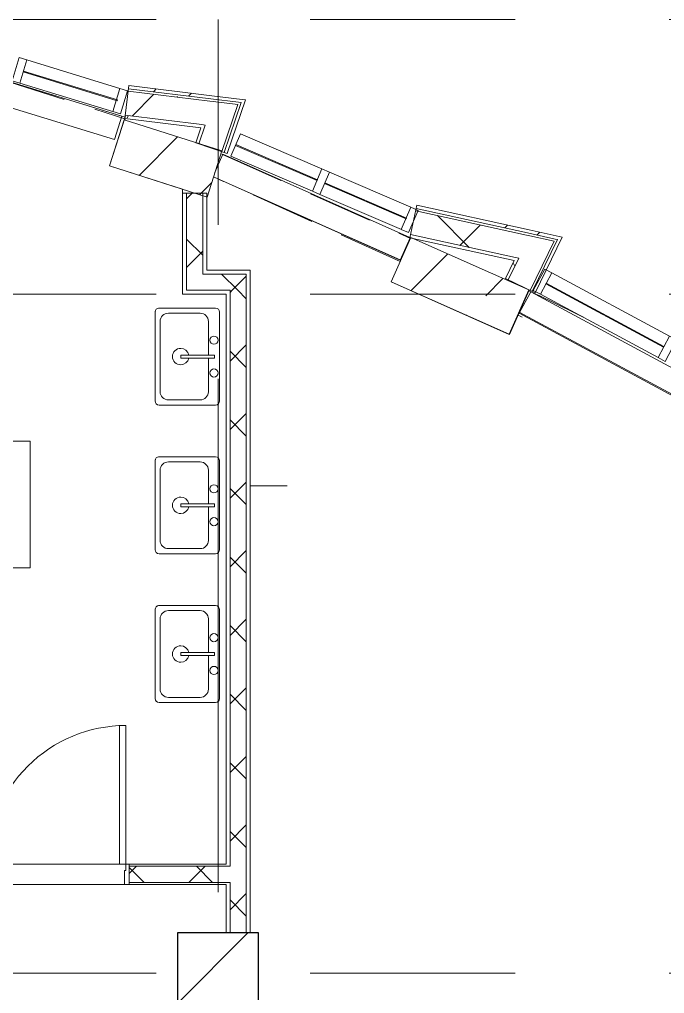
# Model space of a CAD drawing. Header units: millimetres. Extents: x 48966 to 294585, y -43515 to 30344.
# Drawn here: x 229747 to 233742, y 19392 to 25417 of the extents above; entities that cross this region are included whole.
import ezdxf

# ---------------------------------------------------------------- set-up
doc = ezdxf.new("R2010")
doc.units = ezdxf.units.MM
doc.linetypes.add('IMPORT-01 Штриховая _2 мм_', pattern=[600, 400, -200])
doc.linetypes.add('Осевые', pattern=[6350, 1270, -952.5, 3175, -952.5])
for name, color, linetype, lineweight in [('_Разделитель помещений_', 7, 'IMPORT-01 Штриховая _2 мм_', 9), ('Двери', 7, 'Continuous', 9), ('Импосты витража', 7, 'Continuous', 9), ('Импосты витража-1', 7, 'Continuous', 18), ('Каркас_Импост', 7, 'Continuous', 9), ('Колонны', 7, 'Continuous', 9), ('Колонны-1', 7, 'Continuous', 25), ('Марки помещений', 7, 'Continuous', 9), ('Обобщенные модели', 7, 'Continuous', 9), ('Обобщенные модели-1', 7, 'Continuous', 18), ('Общие ребра', 7, 'Continuous', 9), ('Оси-2', 7, 'Осевые', 9), ('Панель', 7, 'Continuous', 9), ('Перекрытия', 7, 'Continuous', 9), ('Сантехнические приборы', 7, 'Continuous', 9), ('Стены', 7, 'Continuous', 9), ('Стены-1', 7, 'Continuous', 18), ('Штриховка разреза-1', 7, 'Continuous', 9)]:
    doc.layers.add(name, color=color, linetype=linetype, lineweight=lineweight)
pattern_1 = [(45, (108045.05, 0), (-502.8943, 502.8943), []), (45, (108045.05, 762), (-502.8943, 502.8943), [])]
pattern_2 = [(0, (108045.05, 0), (812.8, 203.2), [67.056, -542.544, 67.056, -542.544, -3251.2]), (0, (108045.05, 0), (812.8, 203.2), [-1219.2, 67.056, -1152.144, 67.056, -542.544, -1422.4]), (0, (108045.05, 0), (812.8, 203.2), [-3048, 67.056, -339.344, 67.056, -948.944]), (120, (108349.85, 101.6), (-582.37636, 602.30545), [67.056, -542.544, 67.056, -542.544, -3251.2]), (120, (108349.85, 101.6), (-582.37636, 602.30545), [-1219.2, 67.056, -1152.144, 67.056, -542.544, -1422.4]), (120, (108349.85, 101.6), (-582.37636, 602.30545), [-3048, 67.056, -339.344, 67.056, -948.944]), (240, (108451.45, 508), (-230.42364, -805.50545), [67.056, -542.544, 67.056, -542.544, -3251.2]), (240, (108451.45, 508), (-230.42364, -805.50545), [-1219.2, 67.056, -1152.144, 67.056, -542.544, -1422.4]), (240, (108451.45, 508), (-230.42364, -805.50545), [-3048, 67.056, -339.344, 67.056, -948.944])]
pattern_3 = [(45, (108045, 0), (-707.107, 707.107), []), (135, (108045, 0), (-707.107, -707.107), [])]
pattern_4 = [(45, (0, 0), (-493.914, 493.914), []), (45, (493.9, 0), (-493.914, 493.914), [873.125, -174.625, 6.706, -167.919])]
pattern_5 = [(45, (108045.05, 0), (-212.132, 212.132), []), (135, (108045.05, 0), (-212.132, -212.132), [])]

# ---------------------------------------------------------------- blocks, each defined once
blk = doc.blocks.new('Обобщенные модели 15 - Обобщенные модели 15-1171062-План 4-го этажа на отм_ _6_600')
at = {"layer": 'Обобщенные модели'}
h = blk.add_hatch(dxfattribs=at)
h.set_pattern_fill('FP_10', color=256, style=0, pattern_type=2)
h.set_pattern_definition([(45, (-11.5, -84.36), (-493.914, 493.914), []), (45, (482.4, -84.36), (-493.914, 493.914), [873.125, -174.625, 6.706, -167.919])])
h.paths.add_polyline_path([(122852.2, 24234.2), (122943.3, 24520), (122339.1, 24712.5), (122248, 24426.7)], flags=0)
at = {"layer": 'Обобщенные модели-1'}
for p, q in [((122339.1, 24712.5), (122248, 24426.7)), ((122943.3, 24520), (122339.1, 24712.5)), ((122852.2, 24234.2), (122943.3, 24520)), ((122248, 24426.7), (122852.2, 24234.2))]:
    blk.add_line(p, q, dxfattribs=at)
blk = doc.blocks.new('Обобщенные модели 16 - Обобщенные модели 16-1173746-План 4-го этажа на отм_ _6_600')
at = {"layer": 'Обобщенные модели'}
h = blk.add_hatch(dxfattribs=at)
h.set_pattern_fill('FP_7', color=256, style=0, pattern_type=2)
h.set_pattern_definition(pattern_4)
h.paths.add_polyline_path([(124734.5, 23469.9), (124856.5, 23744), (124125.7, 24069.4), (124003.7, 23795.3)], flags=0)
at = {"layer": 'Обобщенные модели-1'}
for p, q in [((124125.7, 24069.4), (124003.7, 23795.3)), ((124856.5, 23744), (124125.7, 24069.4)), ((124003.7, 23795.3), (124734.5, 23469.9)), ((124734.5, 23469.9), (124856.5, 23744))]:
    blk.add_line(p, q, dxfattribs=at)
blk = doc.blocks.new('Прямоугольный импост - Прямоугольный черный-8339177-План 4-го этажа на отм_ _6_600')
at = {"layer": 'Импосты витража-1'}
for p, q in [((-25, 75), (25, 75)), ((-25, -75), (-25, 75)), ((25, 75), (25, -75)), ((25, -75), (-25, -75))]:
    blk.add_line(p, q, dxfattribs=at)
blk = doc.blocks.new('Прямоугольный импост - Прямоугольный черный-8339306-План 4-го этажа на отм_ _6_600')
at = {"layer": 'Импосты витража'}
for p, q in [((131328.3, 18662.6), (131450.3, 18750)), ((131450.3, 18750), (131932, 18077.8)), ((131810, 17990.4), (131328.3, 18662.6)), ((131932, 18077.8), (131810, 17990.4))]:
    blk.add_line(p, q, dxfattribs=at)
blk = doc.blocks.new('Прямоугольный импост - Прямоугольный черный-8339212-План 4-го этажа на отм_ _6_600')
at = {"layer": 'Импосты витража-1'}
for p, q in [((0, 75), (-50, 75)), ((-50, 75), (-50, -75)), ((0, -75), (0, 75)), ((-50, -75), (0, -75))]:
    blk.add_line(p, q, dxfattribs=at)
blk = doc.blocks.new('Прямоугольный импост - Прямоугольный черный-8339343-План 4-го этажа на отм_ _6_600')
at = {"layer": 'Импосты витража-1'}
for p, q in [((-50, 75), (0, 75)), ((-50, -75), (-50, 75)), ((0, 75), (0, -75)), ((0, -75), (-50, -75))]:
    blk.add_line(p, q, dxfattribs=at)
blk = doc.blocks.new('Прямоугольный импост - Прямоугольный черный-8339331-План 4-го этажа на отм_ _6_600')
at = {"layer": 'Импосты витража'}
for p, q in [((123010.9, 24571.9), (123070.1, 24709.7)), ((123070.1, 24709.7), (123575.4, 24492.5)), ((123516.2, 24354.7), (123010.9, 24571.9)), ((123575.4, 24492.5), (123516.2, 24354.7))]:
    blk.add_line(p, q, dxfattribs=at)
blk = doc.blocks.new('Прямоугольный импост - Прямоугольный черный-V25-План 4-го этажа на отм_ _6_600')
at = {"layer": 'Импосты витража'}
for p, q in [((123562.1, 24335), (123621.3, 24472.8)), ((123621.3, 24472.8), (124126.6, 24255.6)), ((124067.4, 24117.7), (123562.1, 24335))]:
    blk.add_line(p, q, dxfattribs=at)
blk = doc.blocks.new('Прямоугольный импост - Прямоугольный черный-8339393-План 4-го этажа на отм_ _6_600')
at = {"layer": 'Импосты витража-1'}
for p, q in [((-50, 75), (0, 75)), ((-50, -75), (-50, 75)), ((0, 75), (0, -75)), ((0, -75), (-50, -75))]:
    blk.add_line(p, q, dxfattribs=at)
blk = doc.blocks.new('Прямоугольный импост - Прямоугольный черный-8339320-План 4-го этажа на отм_ _6_600')
at = {"layer": 'Импосты витража-1'}
for p, q in [((-25, 75), (25, 75)), ((-25, -75), (-25, 75)), ((25, 75), (25, -75)), ((25, -75), (-25, -75))]:
    blk.add_line(p, q, dxfattribs=at)
blk = doc.blocks.new('Прямоугольный импост - Прямоугольный черный-V49-План 4-го этажа на отм_ _6_600')
at = {"layer": 'Импосты витража'}
for p, q in [((121704.1, 25023.2), (121748, 25166.6)), ((121748, 25166.6), (122329.4, 24988.9)), ((122285.6, 24845.4), (121704.1, 25023.2))]:
    blk.add_line(p, q, dxfattribs=at)
blk = doc.blocks.new('Колонна 100 - Колонна 40-55-4749879-План 4-го этажа на отм_ _6_600')
at = {"layer": 'Колонны'}
h = blk.add_hatch(dxfattribs=at)
h.set_pattern_fill('FP_7', color=256, style=0, pattern_type=2)
h.set_pattern_definition(pattern_4)
h.paths.add_polyline_path([(122681.6, 19267.1), (123181.6, 19267.1), (123181.6, 19767.1), (122681.6, 19767.1), (122681.6, 19566.5)], flags=0)
at = {"layer": 'Колонны-1'}
for p, q in [((123181.6, 19767.1), (122681.6, 19767.1)), ((122681.6, 19767.1), (122681.6, 19267.1)), ((123181.6, 19267.1), (123181.6, 19767.1)), ((122681.6, 19267.1), (123181.6, 19267.1))]:
    blk.add_line(p, q, dxfattribs=at)
blk = doc.blocks.new('Дверь - Однопольная - ДВ11__21х9-6240769-План 4-го этажа на отм_ _6_600')
at = {"layer": 'Двери'}
for p, q in [((-429, -62.5), (-389, -62.5)), ((-429, -920.5), (-429, -62.5)), ((-389, -62.5), (-389, -920.5)), ((-389, -920.5), (-429, -920.5))]:
    blk.add_line(p, q, dxfattribs=at)
blk.add_arc((-429, -62.5), 858, 270, 0, dxfattribs=at)
at = {"layer": 'Каркас_Импост'}
for p, q in [((-450, 62.5), (-420, 62.5)), ((-450, -62.5), (-450, 62.5)), ((-420, 62.5), (-420, -22.5)), ((420, 62.5), (450, 62.5)), ((420, -22.5), (420, 62.5)), ((450, 62.5), (450, -62.5)), ((-430, -22.5), (-430, -62.5)), ((-420, -22.5), (-430, -22.5)), ((430, -22.5), (420, -22.5)), ((430, -62.5), (430, -22.5)), ((-430, -62.5), (-450, -62.5)), ((450, -62.5), (430, -62.5))]:
    blk.add_line(p, q, dxfattribs=at)
at = {"layer": 'Панель'}
for p, q in [((-389, -62.5), (-429, -62.5)), ((-429, -62.5), (-429, -920.5)), ((-389, -920.5), (-389, -62.5)), ((-429, -920.5), (-389, -920.5))]:
    blk.add_line(p, q, dxfattribs=at)
blk = doc.blocks.new('Раковина-Одиночная-2D - 600 x 400 мм-5036550-План 4-го этажа на отм_ _6_600')
at = {"layer": 'Сантехнические приборы'}
for p, q in [((31.7, 489.6), (31.7, 140.4)), ((31.7, 489.6), (31.7, 140.4)), ((606.3, 515), (57.1, 515)), ((606.3, 515), (57.1, 515)), ((549.1, 483.3), (114.2, 483.3)), ((631.7, 140.4), (631.7, 489.6)), ((631.7, 140.4), (631.7, 489.6)), ((63.4, 432.5), (63.4, 235.7)), ((599.9, 235.7), (599.9, 432.5)), ((341.2, 356.3), (322.2, 356.3)), ((322.2, 356.3), (322.2, 146.8)), ((341.2, 146.8), (341.2, 356.3)), ((114.2, 184.9), (322.2, 184.9)), ((341.2, 184.9), (549.1, 184.9)), ((322.2, 146.8), (341.2, 146.8)), ((57.1, 115), (606.3, 115)), ((57.1, 115), (606.3, 115)), ((131.8, 75), (691.8, 75))]:
    blk.add_line(p, q, dxfattribs=at)
for centre, radius, start, end in [((57.1, 489.6), 25.4, 90, 180), ((57.1, 489.6), 25.4, 90, 180), ((114.2, 432.5), 50.8, 90, 180), ((549.1, 432.5), 50.8, 360, 90), ((606.3, 489.6), 25.4, 0, 90), ((606.3, 489.6), 25.4, 360, 90), ((331.7, 356.3), 50.8, 360, 180), ((331.7, 356.3), 50.8, 180, 259.19308), ((331.7, 356.3), 50.8, 280.80692, 0), ((114.2, 235.7), 50.8, 180, 270), ((549.1, 235.7), 50.8, 270, 0), ((57.1, 140.4), 25.4, 180, 270), ((57.1, 140.4), 25.4, 180, 270), ((230.1, 150), 25.4, 360, 180), ((230.1, 150), 25.4, 180, 360), ((433.3, 150), 25.4, 360, 180), ((433.3, 150), 25.4, 180, 360), ((606.3, 140.4), 25.4, 270, 360), ((606.3, 140.4), 25.4, 270, 0)]:
    blk.add_arc(centre, radius, start, end, dxfattribs=at)
blk = doc.blocks.new('Марка помещения_Р - Марка помещения-4575829-План 4-го этажа на отм_ _6_600')
at = {"layer": 'Марки помещений'}
for p, q in [((-4.79375, -1.95625), (-4.79375, 1.95625)), ((4.79375, 1.95625), (-4.79375, 1.95625)), ((4.79375, -1.95625), (4.79375, 1.95625)), ((4.79375, -1.95625), (-4.79375, -1.95625))]:
    blk.add_line(p, q, dxfattribs=at)

msp = doc.modelspace()

# ---------------------------------------------------------------- hatches: boundary and pattern name
at = {"layer": 'Штриховка разреза-1'}
h = msp.add_hatch(dxfattribs=at)
h.set_pattern_fill('FP_2', color=256, style=0, pattern_type=2)
h.set_pattern_definition(pattern_1)
h.paths.add_polyline_path([(231119.1, 24903.4), (231125.7, 24922.7), (230425, 25008.7), (230422.6, 24988.9), (231110.2, 24904.5)], flags=0)
h = msp.add_hatch(dxfattribs=at)
h.set_pattern_fill('FP_3', color=256, style=0, pattern_type=2)
h.set_pattern_definition(pattern_3)
h.paths.add_polyline_path([(230897.4, 24764.3), (230946.9, 24909.4), (230420.8, 24974), (230402.5, 24825.1), (230877.2, 24766.8)], flags=0)
h = msp.add_hatch(dxfattribs=at)
h.set_pattern_fill('FP_1', color=256, style=0, pattern_type=2)
h.set_pattern_definition(pattern_2)
h.paths.add_polyline_path([(231099, 24890.7), (231103.9, 24905.2), (230422.6, 24988.9), (230420.8, 24974), (230946.9, 24909.4)], flags=0)
h = msp.add_hatch(dxfattribs=at)
h.set_pattern_fill('FP_1', color=256, style=0, pattern_type=2)
h.set_pattern_definition(pattern_2)
h.paths.add_polyline_path([(230870.6, 24747.5), (230877.2, 24766.8), (230402.5, 24825.1), (230400.1, 24805.3)], flags=0)
h = msp.add_hatch(dxfattribs=at)
h.set_pattern_fill('FP_5', color=256, style=0, pattern_type=2)
h.set_pattern_definition(pattern_5)
h.paths.add_polyline_path([(230781.7, 23842.1), (230881.7, 23842.1), (230881.7, 24343.1), (230781.7, 24343.1), (230781.7, 23867.1)], flags=0)
h = msp.add_hatch(dxfattribs=at)
h.set_pattern_fill('FP_3', color=256, style=0, pattern_type=2)
h.set_pattern_definition(pattern_3)
h.paths.add_polyline_path([(232839, 23939.7), (232906.6, 24078.4), (232201.2, 24233.4), (232169, 24086.9), (232818.9, 23944.1)], flags=0)
h = msp.add_hatch(dxfattribs=at)
h.set_pattern_fill('FP_2', color=256, style=0, pattern_type=2)
h.set_pattern_definition(pattern_1)
h.paths.add_polyline_path([(233079.2, 24055.9), (233088.2, 24074.4), (232208.7, 24267.6), (232204.4, 24248), (233064.1, 24059.2)], flags=0)
h = msp.add_hatch(dxfattribs=at)
h.set_pattern_fill('FP_1', color=256, style=0, pattern_type=2)
h.set_pattern_definition(pattern_2)
h.paths.add_polyline_path([(232773.9, 23806.4), (232839, 23939.7), (232818.9, 23944.1), (232755.9, 23815.1)], flags=0)
h = msp.add_hatch(dxfattribs=at)
h.set_pattern_fill('FP_5', color=256, style=0, pattern_type=2)
h.set_pattern_definition(pattern_5)
h.paths.add_polyline_path([(230781.7, 23742.1), (231151.7, 23742.1), (231151.7, 23842.1), (230781.7, 23842.1)], flags=0)
h = msp.add_hatch(dxfattribs=at)
h.set_pattern_fill('FP_5', color=256, style=0, pattern_type=2)
h.set_pattern_definition(pattern_5)
h.paths.add_polyline_path([(231051.7, 19767.1), (231151.7, 19767.1), (231151.7, 23742.1), (231051.7, 23742.1), (231051.7, 20079.6)], flags=0)
h = msp.add_hatch(dxfattribs=at)
h.set_pattern_fill('FP_5', color=256, style=0, pattern_type=2)
h.set_pattern_definition(pattern_5)
h.paths.add_polyline_path([(231051.7, 20079.6), (231051.7, 20179.6), (230426.7, 20179.6), (230426.7, 20079.6), (231026.7, 20079.6)], flags=0)
h.paths.add_polyline_path([(229299, 20079.6), (229526.7, 20079.6), (229526.7, 20179.6), (225354.2, 20179.6), (225354.2, 20079.6), (228393.4, 20079.6)], flags=0)

# ---------------------------------------------------------------- linework, layer by layer
at = {"layer": '_Разделитель помещений_'}
for p, q in [((229071.5, 25226.2), (230405.5, 24801.2)), ((231000.7, 24583), (232168.1, 24063.3)), ((232104, 23919.3), (230948.8, 24444.1)), ((232859.4, 23576.2), (232834.2, 23587.7)), ((231404.2, 22532.1), (231176.7, 22532.1))]:
    msp.add_line(p, q, dxfattribs=at)
at = {"layer": 'Общие ребра'}
for p, q in [((230420.8, 24974), (230926.6, 24911.9)), ((230422.6, 24988.9), (230931.5, 24926.4)), ((230926.6, 24911.9), (230946.9, 24909.4)), ((230931.5, 24926.4), (231103.9, 24905.2)), ((230946.9, 24909.4), (231099, 24890.7)), ((231099, 24890.7), (230999.9, 24600)), ((231119.1, 24903.4), (231014.1, 24595.2)), ((231103.9, 24905.2), (231119.1, 24903.4)), ((230402.5, 24825.1), (230877.2, 24766.8)), ((230897.4, 24764.3), (230857.9, 24648.4)), ((230877.2, 24766.8), (230897.4, 24764.3)), ((230781.7, 24343.1), (230781.7, 23867.1)), ((230881.7, 24343.1), (230881.7, 23867.1)), ((232201.2, 24233.4), (232886.5, 24082.9)), ((232204.4, 24248), (232893.3, 24096.7)), ((232169, 24086.9), (232818.9, 23944.1)), ((232886.5, 24082.9), (232906.6, 24078.4)), ((232893.3, 24096.7), (233064.1, 24059.2)), ((232906.6, 24078.4), (233057.4, 24045.3)), ((233057.4, 24045.3), (232908.7, 23740.6)), ((233079.2, 24055.9), (232922.2, 23734)), ((233064.1, 24059.2), (233079.2, 24055.9)), ((232839, 23939.7), (232773.9, 23806.4)), ((232818.9, 23944.1), (232839, 23939.7)), ((230781.7, 23842.1), (230781.7, 23867.1)), ((230881.7, 23842.1), (230881.7, 23867.1)), ((230781.7, 23742.1), (230781.7, 23842.1)), ((230881.7, 23842.1), (231151.7, 23842.1)), ((231151.7, 23842.1), (231151.7, 23742.1)), ((230781.7, 23742.1), (231051.7, 23742.1)), ((231051.7, 23742.1), (231051.7, 23717.1)), ((231151.7, 23742.1), (231151.7, 23717.1)), ((231051.7, 23717.1), (231051.7, 20179.6)), ((231151.7, 23717.1), (231151.7, 19767.1)), ((231026.7, 20192.1), (230426.7, 20192.1)), ((231026.7, 20179.6), (230426.7, 20179.6)), ((231026.7, 20179.6), (231051.7, 20179.6)), ((231026.7, 20079.6), (230426.7, 20079.6)), ((230426.7, 20067.1), (231024.7, 20067.1)), ((231026.7, 20079.6), (231051.7, 20079.6)), ((231051.7, 20079.6), (231051.7, 19767.1))]:
    msp.add_line(p, q, dxfattribs=at)
at = {"layer": 'Оси-2'}
for p, q in [((258216.7, 25417.1), (199731.8, 25417.1)), ((230976.7, 25417.1), (230976.7, -41737.8)), ((258216.7, 23717.1), (199731.8, 23717.1)), ((258216.7, 19517.1), (199731.8, 19517.1))]:
    msp.add_line(p, q, dxfattribs=at)
at = {"layer": 'Перекрытия'}
for p, q in [((230400.9, 24813.3), (229075, 25218.7)), ((230304.6, 24511.1), (230400.9, 24813.3)), ((230756.7, 24367), (230304.6, 24511.1)), ((230976.5, 24514.3), (230971.7, 24515.9)), ((232107.8, 23927.9), (230948.8, 24444.1)), ((230756.7, 23717.1), (230756.7, 24367)), ((230907.4, 24319), (230907.4, 23867.1)), ((232168.6, 24064.6), (232166.2, 24065.5)), ((230907.4, 23867.1), (231176.7, 23867.1)), ((231176.7, 23867.1), (231176.7, 19767.1)), ((232779.6, 23469.9), (232049.2, 23795.1)), ((231026.7, 23717.1), (230756.7, 23717.1)), ((231026.7, 20192.1), (231026.7, 23717.1)), ((232840.6, 23606.9), (232779.6, 23469.9)), ((234267.1, 22839.9), (232842.3, 23606)), ((225429.2, 20192.1), (231026.7, 20192.1)), ((230426.7, 20192.1), (229526.7, 20192.1)), ((230426.7, 20067.1), (230426.7, 20192.1)), ((231026.7, 20067.1), (230426.7, 20067.1)), ((231026.7, 19767.1), (231026.7, 20067.1)), ((230726.7, 19267.1), (230726.7, 19767.1)), ((230726.7, 19767.1), (231026.7, 19767.1)), ((231176.7, 19767.1), (231226.7, 19767.1)), ((231226.7, 19767.1), (231226.7, 19267.1))]:
    msp.add_line(p, q, dxfattribs=at)
msp.add_arc((225182.5, 7350.8), 18115, 63.59387, 64.77894, dxfattribs=at)
at = {"layer": 'Стены'}
for p, q in [((229075, 25218.7), (230380.3, 24819.6)), ((230336.2, 24675.2), (229030.8, 25074.3)), ((230336.2, 24675.2), (230380.3, 24819.6)), ((230957.1, 24470.3), (231007.4, 24583.2)), ((231007.4, 24583.2), (232164.8, 24067.9)), ((232105.5, 23929), (230948.7, 24444)), ((232105.5, 23929), (232166.9, 24066.9)), ((232841.1, 23599.9), (232912.6, 23732.9)), ((232912.6, 23732.9), (234330.6, 22970.4)), ((234259.1, 22837.4), (232841.1, 23599.9)), ((229526.7, 20192.1), (230426.7, 20192.1)), ((230426.7, 20192.1), (230426.7, 20067.1)), ((230426.7, 20067.1), (229526.7, 20067.1))]:
    msp.add_line(p, q, dxfattribs=at)
at = {"layer": 'Стены-1'}
for p, q in [((229771.8, 25097.3), (229770.4, 25092.5)), ((229770.4, 25092.5), (230351.8, 24914.8)), ((230353.3, 24919.6), (229771.8, 25097.3)), ((230425, 25008.7), (230400.1, 24805.3)), ((230938.1, 24945.7), (230425, 25008.7)), ((231125.7, 24922.7), (230938.1, 24945.7)), ((230351.8, 24914.8), (230353.3, 24919.6)), ((231033.1, 24588.7), (231146, 24920.2)), ((231146, 24920.2), (231125.7, 24922.7)), ((230400.1, 24805.3), (230870.6, 24747.5)), ((230870.6, 24747.5), (230839, 24654.9)), ((230839, 24654.9), (231033.1, 24588.7)), ((231086.5, 24643.1), (231084.5, 24638.5)), ((231591.8, 24425.9), (231086.5, 24643.1)), ((231084.5, 24638.5), (231589.8, 24421.3)), ((231589.8, 24421.3), (231591.8, 24425.9)), ((231637.7, 24406.2), (231635.8, 24401.6)), ((231635.8, 24401.6), (232141.1, 24184.4)), ((232143, 24188.9), (231637.7, 24406.2)), ((230906.7, 24343.1), (230756.7, 24343.1)), ((230756.7, 24343.1), (230756.7, 23867.1)), ((230906.7, 23867.1), (230906.7, 24343.1)), ((232208.7, 24267.6), (232164.7, 24067.3)), ((232902.3, 24115.2), (232208.7, 24267.6)), ((232141.1, 24184.4), (232143, 24188.9)), ((233088.2, 24074.4), (232902.3, 24115.2)), ((232164.7, 24067.3), (232809.8, 23925.6)), ((232940.2, 23725.3), (233108.3, 24070)), ((233108.3, 24070), (233088.2, 24074.4)), ((232809.8, 23925.6), (232755.9, 23815.1)), ((230756.7, 23867.1), (230756.7, 23742.1)), ((231176.7, 23867.1), (230906.7, 23867.1)), ((231176.7, 23842.1), (231176.7, 23867.1)), ((231176.7, 23717.1), (231176.7, 23842.1)), ((232755.9, 23815.1), (232940.2, 23725.3)), ((230756.7, 23742.1), (230756.7, 23717.1)), ((232048.7, 23795.3), (232047.9, 23793.5)), ((232047.9, 23793.5), (232778.8, 23468.1)), ((232779.6, 23469.9), (232048.7, 23795.3)), ((232901.6, 23744), (232779.6, 23469.9)), ((232781.4, 23469.1), (232903.4, 23743.2)), ((232903.4, 23743.2), (232901.6, 23744)), ((233009.5, 23786.1), (233007.1, 23781.7)), ((233007.1, 23781.7), (233735.5, 23390.1)), ((233737.9, 23394.5), (233009.5, 23786.1)), ((230756.7, 23717.1), (231026.7, 23717.1)), ((231026.7, 23717.1), (231026.7, 20192.1)), ((231176.7, 19767.1), (231176.7, 23717.1)), ((232778.8, 23468.1), (232779.6, 23469.9)), ((232779.6, 23469.9), (232781.4, 23469.1)), ((233735.5, 23390.1), (233737.9, 23394.5)), ((230426.7, 20192.1), (230426.7, 20067.1)), ((231024.7, 20067.1), (231026.7, 20067.1)), ((231026.7, 20067.1), (231026.7, 19767.1)), ((231026.7, 19767.1), (231176.7, 19767.1))]:
    msp.add_line(p, q, dxfattribs=at)

# ---------------------------------------------------------------- block references
at = {"layer": 'Двери', "rotation": 180}
msp.add_blockref('Дверь - Однопольная - ДВ11__21х9-6240769-План 4-го этажа на отм_ _6_600', (229976.7, 20129.6), dxfattribs=at)
at = {"layer": 'Импосты витража', "extrusion": (0, 0, -1)}
for name, p, rotation in [('Прямоугольный импост - Прямоугольный черный-8339320-План 4-го этажа на отм_ _6_600', (-229747.2, 25102.2), 197.0000000000001), ('Прямоугольный импост - Прямоугольный черный-8339393-План 4-го этажа на отм_ _6_600', (-230394.9, 24904.2), 197.0000000000001), ('Прямоугольный импост - Прямоугольный черный-8339177-План 4-го этажа на отм_ _6_600', (-231613.8, 24413.7), 203.2615436827193), ('Прямоугольный импост - Прямоугольный черный-8339343-План 4-го этажа на отм_ _6_600', (-232186.7, 24167.5), 203.2615436827193), ('Прямоугольный импост - Прямоугольный черный-8339177-План 4-го этажа на отм_ _6_600', (-233758.7, 23380.4), 208.2673502275995)]:
    msp.add_blockref(name, p, dxfattribs=dict(at, rotation=rotation))
at = {"layer": 'Импосты витража'}
for name in ['Прямоугольный импост - Прямоугольный черный-V49-План 4-го этажа на отм_ _6_600', 'Прямоугольный импост - Прямоугольный черный-8339331-План 4-го этажа на отм_ _6_600', 'Прямоугольный импост - Прямоугольный черный-V25-План 4-го этажа на отм_ _6_600']:
    msp.add_blockref(name, (108045, 0), dxfattribs=at)
for name, p, rotation in [('Прямоугольный импост - Прямоугольный черный-8339306-План 4-го этажа на отм_ _6_600', (123256.9, -50833.1), 26.10783592545595), ('Прямоугольный импост - Прямоугольный черный-8339212-План 4-го этажа на отм_ _6_600', (232964.3, 23807.6), 151.7326497724005)]:
    msp.add_blockref(name, p, dxfattribs=dict(at, rotation=rotation))
at = {"layer": 'Колонны'}
msp.add_blockref('Колонна 100 - Колонна 40-55-4749879-План 4-го этажа на отм_ _6_600', (108045, 0), dxfattribs=at)
at = {"layer": 'Марки помещений', "xscale": 199.9999999999999, "yscale": 199.9999999999999, "zscale": 199.9999999999999}
msp.add_blockref('Марка помещения_Р - Марка помещения-4575829-План 4-го этажа на отм_ _6_600', (228854.8, 22416.7), dxfattribs=at)
at = {"layer": 'Обобщенные модели'}
for name, p in [('Обобщенные модели 15 - Обобщенные модели 15-1171062-План 4-го этажа на отм_ _6_600', (108056.6, 84.4)), ('Обобщенные модели 16 - Обобщенные модели 16-1173746-План 4-го этажа на отм_ _6_600', (108045, 0))]:
    msp.add_blockref(name, p, dxfattribs=at)
at = {"layer": 'Сантехнические приборы', "rotation": 90}
for p in [(231101.7, 23000.4), (231101.7, 22080.4), (231101.7, 21160.4)]:
    msp.add_blockref('Раковина-Одиночная-2D - 600 x 400 мм-5036550-План 4-го этажа на отм_ _6_600', p, dxfattribs=at)

doc.saveas('drawing.dxf')
